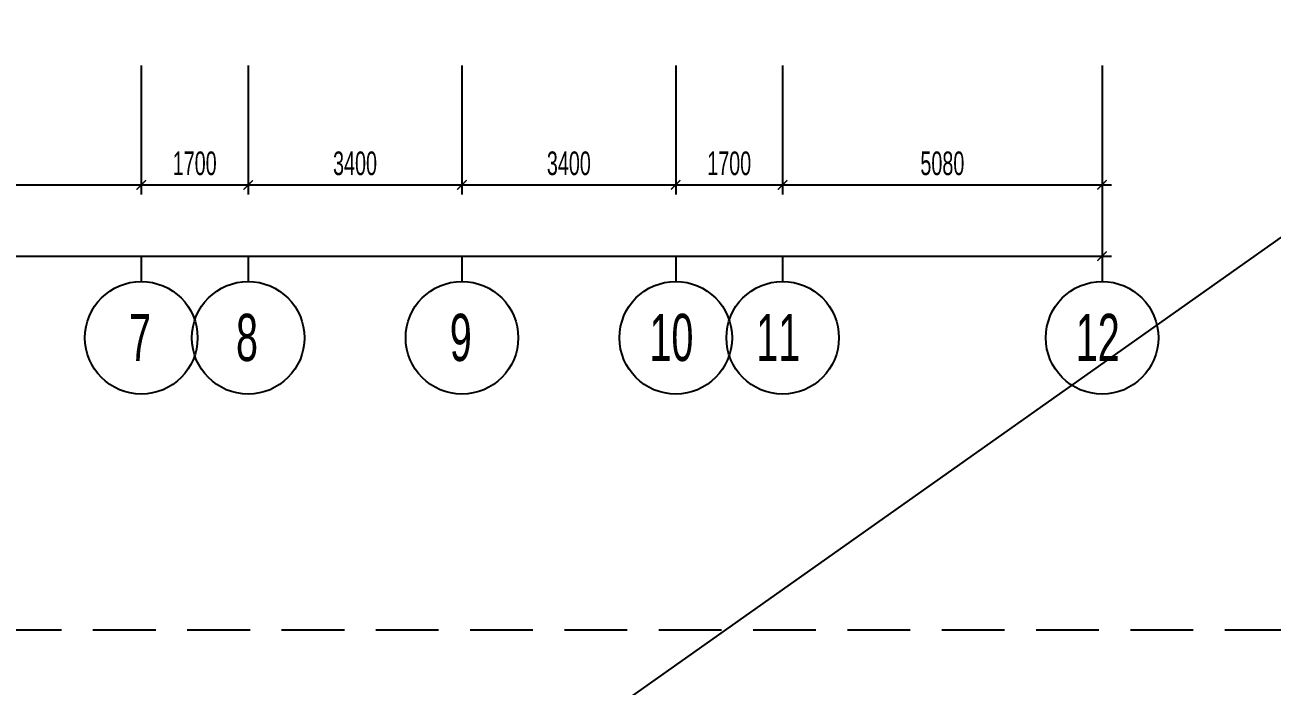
# Model space of a CAD drawing. Header units: millimetres. Extents: x 71 to 1994474, y -338610 to 1053.
# Drawn here: x 1920339 to 1940171, y -294999 to -284492 of the extents above; entities that cross this region are included whole.
import ezdxf

# ---------------------------------------------------------------- set-up
doc = ezdxf.new("R2010")
doc.units = ezdxf.units.MM
doc.header["$LTSCALE"] = 1000
doc.header["$MEASUREMENT"] = 0
doc.header["$PDMODE"] = 3
doc.linetypes.add('HIDDEN', pattern=[0.375, 0.25, -0.125])
doc.layers.get('0').update_dxf_attribs({"linetype": 'CONTINUOUS'})
doc.layers.get('Defpoints').update_dxf_attribs({"linetype": 'CONTINUOUS'})
for name, color, linetype in [('CDC.02.DIM', 1, 'CONTINUOUS'), ('CDC.04.HIDDEN', 8, 'HIDDEN'), ('CDC.06.TEXT', 2, 'CONTINUOUS'), ('KCS_CHI', 1, 'CONTINUOUS')]:
    doc.layers.add(name, color=color, linetype=linetype)
doc.layers.add('KCS_Plotter', color=11, linetype='CONTINUOUS', plot=False)
doc.styles.add('ARIAL', font='arial.ttf', dxfattribs={"width": 0.6})
doc.dimstyles.new('150', dxfattribs={"dimscale": 150, "dimtxt": 2.5, "dimasz": 1, "dimexe": 1, "dimexo": 0, "dimgap": 1, "dimtad": 1, "dimdec": 0, "dimdsep": 46, "dimtxsty": 'ARIAL', "dimblk": 'ARCHTICK', "dimcen": 1, "dimdle": 1, "dimclrd": 1, "dimclre": 1, "dimclrt": 2, "dimadec": 0, "dimazin": 0, "dimtfac": 0.00072, "dimtdec": 0, "dimtix": 1, "dimtmove": 2, "dimatfit": 3, "dimldrblk": 'ARCHTICK', "dimfxl": 1, "dimtolj": 1, "dimarcsym": 0})

# ---------------------------------------------------------------- blocks, each defined once
blk = doc.blocks.new('_ARCHTICK')
at = {"color": 0, "linetype": 'ByBlock', "const_width": 0.15}
blk.add_lwpolyline([(-0.5, -0.5), (0.5, 0.5)], dxfattribs=at)
blk = doc.blocks.new('*D257')
at = {"layer": 'CDC.02.DIM', "color": 1, "lineweight": -2, "transparency": 16777216}
for p, q in [((1890088, -285135), (1890088, -288317)), ((1937468, -285135), (1937468, -288317)), ((1889938, -288167), (1937618, -288167))]:
    blk.add_line(p, q, dxfattribs=at)
at = {"layer": 'Defpoints', "color": 0, "transparency": 16777216}
for p in [(1890088, -285135), (1937468, -285135), (1937468, -288167)]:
    blk.add_point(p, dxfattribs=at)
at = {"layer": 'CDC.02.DIM', "color": 1, "lineweight": -2, "transparency": 16777216, "xscale": 150, "yscale": 150, "zscale": 150, "rotation": 180}
blk.add_blockref('_ARCHTICK', (1890088, -288167), dxfattribs=at)
at = {"layer": 'CDC.02.DIM', "color": 1, "lineweight": -2, "transparency": 16777216, "xscale": 150, "yscale": 150, "zscale": 150}
blk.add_blockref('_ARCHTICK', (1937468, -288167), dxfattribs=at)
at = {"layer": 'CDC.02.DIM', "color": 2, "transparency": 16777216, "insert": (1913778, -287825), "char_height": 375, "attachment_point": 5, "style": 'ARIAL'}
blk.add_mtext('\\A1;47380', dxfattribs=at)
blk = doc.blocks.new('*D261')
at = {"layer": 'CDC.02.DIM', "color": 1, "lineweight": -2, "transparency": 16777216}
for p, q in [((1922188, -285135), (1922188, -287184)), ((1923888, -285135), (1923888, -287184)), ((1922038, -287034), (1924038, -287034))]:
    blk.add_line(p, q, dxfattribs=at)
at = {"layer": 'Defpoints', "color": 0, "transparency": 16777216}
for p in [(1922188, -285135), (1923888, -285135), (1923888, -287034)]:
    blk.add_point(p, dxfattribs=at)
at = {"layer": 'CDC.02.DIM', "color": 1, "lineweight": -2, "transparency": 16777216, "xscale": 150, "yscale": 150, "zscale": 150, "rotation": 180}
blk.add_blockref('_ARCHTICK', (1922188, -287034), dxfattribs=at)
at = {"layer": 'CDC.02.DIM', "color": 1, "lineweight": -2, "transparency": 16777216, "xscale": 150, "yscale": 150, "zscale": 150}
blk.add_blockref('_ARCHTICK', (1923888, -287034), dxfattribs=at)
at = {"layer": 'CDC.02.DIM', "color": 2, "transparency": 16777216, "insert": (1923038, -286693), "char_height": 375, "attachment_point": 5, "style": 'ARIAL'}
blk.add_mtext('\\A1;1700', dxfattribs=at)
blk = doc.blocks.new('*D262')
at = {"layer": 'CDC.02.DIM', "color": 1, "lineweight": -2, "transparency": 16777216}
for p, q in [((1923888, -285135), (1923888, -287184)), ((1927288, -285135), (1927288, -287184)), ((1923738, -287034), (1927438, -287034))]:
    blk.add_line(p, q, dxfattribs=at)
at = {"layer": 'Defpoints', "color": 0, "transparency": 16777216}
for p in [(1923888, -285135), (1927288, -285135), (1927288, -287034)]:
    blk.add_point(p, dxfattribs=at)
at = {"layer": 'CDC.02.DIM', "color": 1, "lineweight": -2, "transparency": 16777216, "xscale": 150, "yscale": 150, "zscale": 150, "rotation": 180}
blk.add_blockref('_ARCHTICK', (1923888, -287034), dxfattribs=at)
at = {"layer": 'CDC.02.DIM', "color": 1, "lineweight": -2, "transparency": 16777216, "xscale": 150, "yscale": 150, "zscale": 150}
blk.add_blockref('_ARCHTICK', (1927288, -287034), dxfattribs=at)
at = {"layer": 'CDC.02.DIM', "color": 2, "transparency": 16777216, "insert": (1925588, -286693), "char_height": 375, "attachment_point": 5, "style": 'ARIAL'}
blk.add_mtext('\\A1;3400', dxfattribs=at)
blk = doc.blocks.new('*D263')
at = {"layer": 'CDC.02.DIM', "color": 1, "lineweight": -2, "transparency": 16777216}
for p, q in [((1932388, -285135), (1932388, -287184)), ((1937468, -285135), (1937468, -287184)), ((1932238, -287034), (1937618, -287034))]:
    blk.add_line(p, q, dxfattribs=at)
at = {"layer": 'Defpoints', "color": 0, "transparency": 16777216}
for p in [(1932388, -285135), (1937468, -285135), (1937468, -287034)]:
    blk.add_point(p, dxfattribs=at)
at = {"layer": 'CDC.02.DIM', "color": 1, "lineweight": -2, "transparency": 16777216, "xscale": 150, "yscale": 150, "zscale": 150, "rotation": 180}
blk.add_blockref('_ARCHTICK', (1932388, -287034), dxfattribs=at)
at = {"layer": 'CDC.02.DIM', "color": 1, "lineweight": -2, "transparency": 16777216, "xscale": 150, "yscale": 150, "zscale": 150}
blk.add_blockref('_ARCHTICK', (1937468, -287034), dxfattribs=at)
at = {"layer": 'CDC.02.DIM', "color": 2, "transparency": 16777216, "insert": (1934928, -286693), "char_height": 375, "attachment_point": 5, "style": 'ARIAL'}
blk.add_mtext('\\A1;5080', dxfattribs=at)
blk = doc.blocks.new('*D385')
at = {"layer": 'CDC.02.DIM', "color": 1, "lineweight": -2, "transparency": 16777216}
for p, q in [((1917088, -285135), (1917088, -287184)), ((1922188, -285135), (1922188, -287184)), ((1916938, -287034), (1922338, -287034))]:
    blk.add_line(p, q, dxfattribs=at)
at = {"layer": 'Defpoints', "color": 0, "transparency": 16777216}
for p in [(1917088, -285135), (1922188, -285135), (1922188, -287034)]:
    blk.add_point(p, dxfattribs=at)
at = {"layer": 'CDC.02.DIM', "color": 1, "lineweight": -2, "transparency": 16777216, "xscale": 150, "yscale": 150, "zscale": 150, "rotation": 180}
blk.add_blockref('_ARCHTICK', (1917088, -287034), dxfattribs=at)
at = {"layer": 'CDC.02.DIM', "color": 1, "lineweight": -2, "transparency": 16777216, "xscale": 150, "yscale": 150, "zscale": 150}
blk.add_blockref('_ARCHTICK', (1922188, -287034), dxfattribs=at)
at = {"layer": 'CDC.02.DIM', "color": 2, "transparency": 16777216, "insert": (1919638, -286693), "char_height": 375, "attachment_point": 5, "style": 'ARIAL'}
blk.add_mtext('\\A1;5100', dxfattribs=at)
blk = doc.blocks.new('*D386')
at = {"layer": 'CDC.02.DIM', "color": 1, "lineweight": -2, "transparency": 16777216}
for p, q in [((1927288, -285135), (1927288, -287184)), ((1930688, -285135), (1930688, -287184)), ((1927138, -287034), (1930838, -287034))]:
    blk.add_line(p, q, dxfattribs=at)
at = {"layer": 'Defpoints', "color": 0, "transparency": 16777216}
for p in [(1927288, -285135), (1930688, -285135), (1930688, -287034)]:
    blk.add_point(p, dxfattribs=at)
at = {"layer": 'CDC.02.DIM', "color": 1, "lineweight": -2, "transparency": 16777216, "xscale": 150, "yscale": 150, "zscale": 150, "rotation": 180}
blk.add_blockref('_ARCHTICK', (1927288, -287034), dxfattribs=at)
at = {"layer": 'CDC.02.DIM', "color": 1, "lineweight": -2, "transparency": 16777216, "xscale": 150, "yscale": 150, "zscale": 150}
blk.add_blockref('_ARCHTICK', (1930688, -287034), dxfattribs=at)
at = {"layer": 'CDC.02.DIM', "color": 2, "transparency": 16777216, "insert": (1928988, -286693), "char_height": 375, "attachment_point": 5, "style": 'ARIAL'}
blk.add_mtext('\\A1;3400', dxfattribs=at)
blk = doc.blocks.new('*D387')
at = {"layer": 'CDC.02.DIM', "color": 1, "lineweight": -2, "transparency": 16777216}
for p, q in [((1930688, -285135), (1930688, -287184)), ((1932388, -285135), (1932388, -287184)), ((1930538, -287034), (1932538, -287034))]:
    blk.add_line(p, q, dxfattribs=at)
at = {"layer": 'Defpoints', "color": 0, "transparency": 16777216}
for p in [(1930688, -285135), (1932388, -285135), (1932388, -287034)]:
    blk.add_point(p, dxfattribs=at)
at = {"layer": 'CDC.02.DIM', "color": 1, "lineweight": -2, "transparency": 16777216, "xscale": 150, "yscale": 150, "zscale": 150, "rotation": 180}
blk.add_blockref('_ARCHTICK', (1930688, -287034), dxfattribs=at)
at = {"layer": 'CDC.02.DIM', "color": 1, "lineweight": -2, "transparency": 16777216, "xscale": 150, "yscale": 150, "zscale": 150}
blk.add_blockref('_ARCHTICK', (1932388, -287034), dxfattribs=at)
at = {"layer": 'CDC.02.DIM', "color": 2, "transparency": 16777216, "insert": (1931538, -286693), "char_height": 375, "attachment_point": 5, "style": 'ARIAL'}
blk.add_mtext('\\A1;1700', dxfattribs=at)

msp = doc.modelspace()

# ---------------------------------------------------------------- linework, layer by layer
at = {"layer": 'CDC.04.HIDDEN', "ltscale": 4}
msp.add_line((1873417.9, -294104.5), (1980690.2, -294109), dxfattribs=at)
at = {"layer": 'KCS_CHI'}
for p, q in [((1922188.4, -288167), (1922188.4, -288569)), ((1923888.4, -288167), (1923888.4, -288569)), ((1927288.4, -288167), (1927288.4, -288569)), ((1930688.4, -288167), (1930688.4, -288569)), ((1932388.4, -288167), (1932388.4, -288569)), ((1937468.4, -288167), (1937468.4, -288569))]:
    msp.add_line(p, q, dxfattribs=at)
for centre in [(1922188.4, -289463.9), (1923888.4, -289463.9), (1927288.4, -289463.9), (1930688.4, -289463.9), (1932388.4, -289463.9), (1937468.4, -289463.9)]:
    msp.add_circle(centre, 894.9, dxfattribs=at)
at = {"layer": 'KCS_Plotter'}
msp.add_line((1868473.8, -338610.3), (1994473.8, -249616.3), dxfattribs=at)

# ---------------------------------------------------------------- texts
at = {"layer": 'CDC.06.TEXT', "style": 'ARIAL', "width": 0.6}
for s, p in [('7', (1921995, -289833.2)), ('8', (1923695, -289833.2)), ('9', (1927095, -289833.2)), ('10', (1930270, -289833.2)), ('11', (1931970, -289833.2)), ('12', (1937050, -289833.2))]:
    msp.add_text(s, height=750, dxfattribs=at).set_placement(p)

# ---------------------------------------------------------------- dimensions: what is measured, and where the dimension line sits
at = {"layer": 'CDC.02.DIM'}
for base, p1, p2, picture, middle in [((1937468.4, -288167), (1890088.4, -285135.5), (1937468.4, -285135.5), '*D257', (1913778.4, -287825.4)), ((1922188.4, -287034.5), (1917088.4, -285135.5), (1922188.4, -285135.5), '*D385', (1919638.4, -286693)), ((1923888.4, -287034.5), (1922188.4, -285135.5), (1923888.4, -285135.5), '*D261', (1923038.4, -286693)), ((1927288.4, -287034.5), (1923888.4, -285135.5), (1927288.4, -285135.5), '*D262', (1925588.4, -286692.9)), ((1930688.4, -287034.5), (1927288.4, -285135.5), (1930688.4, -285135.5), '*D386', (1928988.4, -286692.9)), ((1932388.4, -287034.5), (1930688.4, -285135.5), (1932388.4, -285135.5), '*D387', (1931538.4, -286693)), ((1937468.4, -287034.5), (1932388.4, -285135.5), (1937468.4, -285135.5), '*D263', (1934928.4, -286693))]:
    dim = msp.add_linear_dim(base=base, p1=p1, p2=p2, dimstyle='150', dxfattribs=at)
    dim.commit()
    dim.dimension.update_dxf_attribs({"geometry": picture, "text_midpoint": middle})

doc.saveas('drawing.dxf')
